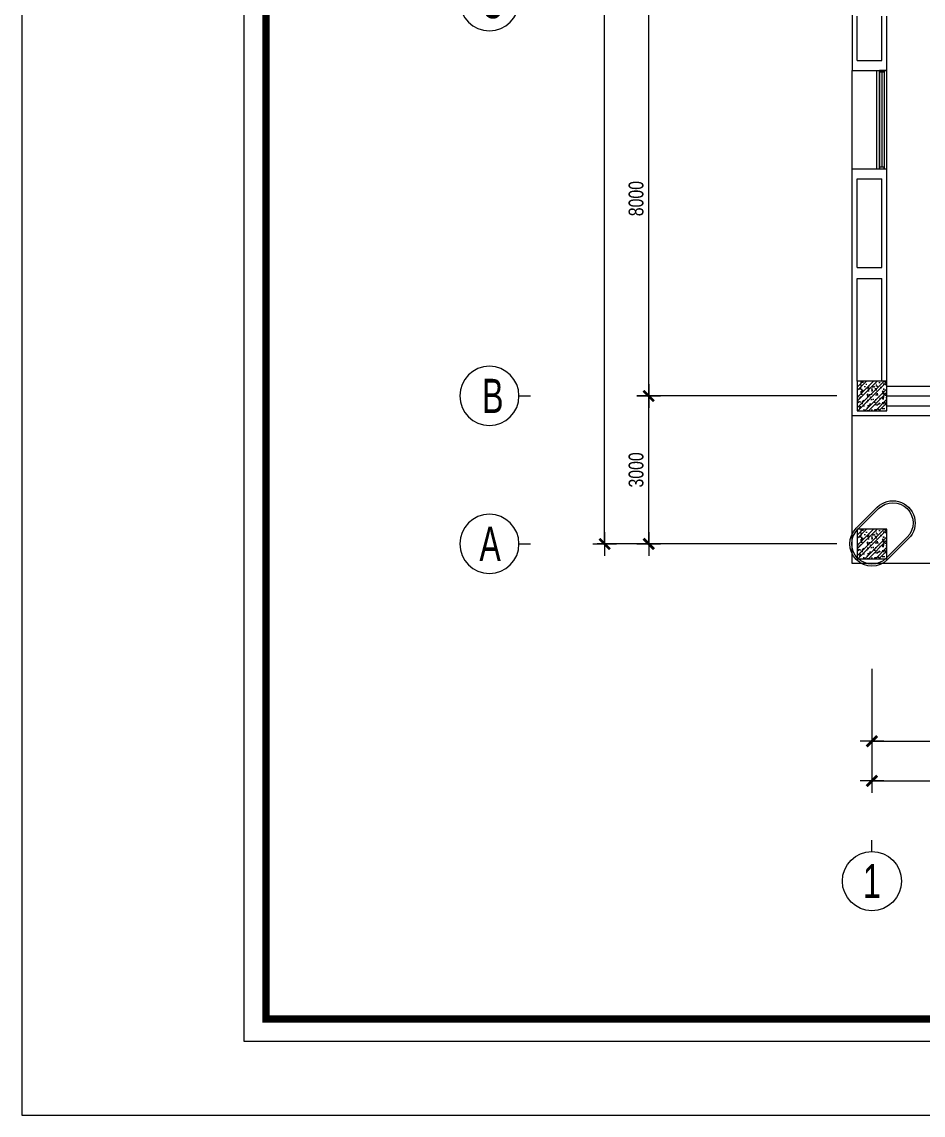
# Model space of a CAD drawing. Header units: metres. Extents: x 352651 to 1421851, y -87441 to -24441.
# Drawn here: x 441751 to 460016, y -87441 to -65277 of the extents above; entities that cross this region are included whole.
import ezdxf
from ezdxf.enums import TextEntityAlignment as Align

# ---------------------------------------------------------------- set-up
doc = ezdxf.new("R2010")
doc.units = ezdxf.units.M
doc.header["$LTSCALE"] = 300
doc.header["$MEASUREMENT"] = 0
doc.header["$PDMODE"] = 2
doc.linetypes.add('DASHED2', pattern=[0.375, 0.25, -0.125])
doc.layers.get('0').update_dxf_attribs({"linetype": 'CONTINUOUS'})
doc.layers.get('Defpoints').update_dxf_attribs({"linetype": 'CONTINUOUS'})
for name, color, linetype in [('0-TEXT', 7, 'CONTINUOUS'), ('0-THAY', 7, 'CONTINUOUS'), ('CUA', 8, 'CONTINUOUS'), ('DIM', 1, 'CONTINUOUS'), ('HATCH', 145, 'CONTINUOUS'), ('NOITHAT', 145, 'CONTINUOUS'), ('TEXT', 4, 'CONTINUOUS'), ('THAY', 9, 'CONTINUOUS'), ('thayP', 142, 'CONTINUOUS'), ('TUONG', 7, 'CONTINUOUS'), ('vach', 6, 'CONTINUOUS')]:
    doc.layers.add(name, color=color, linetype=linetype)
doc.styles.add('CHUKICHTHUOC', font='vnshx.shx', dxfattribs={"width": 0.8, "height": 300, "bigfont": '@extfont2.shx'})
doc.styles.add('CHUTENTRUC', font='VnAvantH.TTF', dxfattribs={"width": 0.8})
doc.dimstyles.new('150', dxfattribs={"dimscale": 150, "dimtxt": 2, "dimasz": 0.1, "dimexe": 1, "dimexo": 0, "dimgap": 0.7, "dimtad": 1, "dimdec": 0, "dimzin": 0, "dimdsep": 46, "dimtxsty": 'CHUKICHTHUOC', "dimblk": 'ARR', "dimcen": 0, "dimdle": 1, "dimclrd": 3, "dimclre": 3, "dimclrt": 3, "dimadec": 0, "dimazin": 0, "dimtfac": 1, "dimtdec": 0, "dimtix": 1, "dimtmove": 2, "dimatfit": 3, "dimldrblk": 'ARR', "dimfxl": 1, "dimtolj": 1, "dimtzin": 0, "dimarcsym": 0})

# ---------------------------------------------------------------- blocks, each defined once
blk = doc.blocks.new('ARR')
at = {"color": 1}
for p, q in [((0, -16), (0, 16)), ((-16, 0), (16, 0))]:
    blk.add_line(p, q, dxfattribs=at)
at = {"color": 3, "const_width": 3.6}
blk.add_lwpolyline([(-7.1, -7.1), (7.1, 7.1)], dxfattribs=at)
blk = doc.blocks.new('*D15')
at = {"layer": 'Defpoints', "color": 0, "ltscale": 1.5, "transparency": 16777216}
for p in [(454454, -72860), (458265, -72860), (458265, -75860)]:
    blk.add_point(p, dxfattribs=at)
at = {"layer": 'DIM', "color": 3, "lineweight": -2, "ltscale": 1.5, "transparency": 16777216}
for p, q in [((458265, -72860), (454304, -72860)), ((454454, -75845), (454454, -72875)), ((458265, -75860), (454304, -75860))]:
    blk.add_line(p, q, dxfattribs=at)
at = {"layer": 'DIM', "color": 3, "lineweight": -2, "ltscale": 1.5, "transparency": 16777216, "xscale": 15, "yscale": 15, "zscale": 15}
for p, rotation in [((454454, -72860), 90), ((454454, -75860), 270)]:
    blk.add_blockref('ARR', p, dxfattribs=dict(at, rotation=rotation))
at = {"layer": 'DIM', "color": 3, "ltscale": 1.5, "transparency": 16777216, "insert": (454199, -74360), "char_height": 300, "attachment_point": 5, "rotation": 90, "style": 'CHUKICHTHUOC'}
blk.add_mtext('\\A1;3000', dxfattribs=at)
blk = doc.blocks.new('*D16')
at = {"layer": 'Defpoints', "color": 0, "ltscale": 1.5, "transparency": 16777216}
for p in [(454454, -64860), (458265, -64860), (458265, -72860)]:
    blk.add_point(p, dxfattribs=at)
at = {"layer": 'DIM', "color": 3, "lineweight": -2, "ltscale": 1.5, "transparency": 16777216}
for p, q in [((458265, -64860), (454304, -64860)), ((454454, -72845), (454454, -64875)), ((458265, -72860), (454304, -72860))]:
    blk.add_line(p, q, dxfattribs=at)
at = {"layer": 'DIM', "color": 3, "lineweight": -2, "ltscale": 1.5, "transparency": 16777216, "xscale": 15, "yscale": 15, "zscale": 15}
for p, rotation in [((454454, -64860), 90), ((454454, -72860), 270)]:
    blk.add_blockref('ARR', p, dxfattribs=dict(at, rotation=rotation))
at = {"layer": 'DIM', "color": 3, "ltscale": 1.5, "transparency": 16777216, "insert": (454199, -68860), "char_height": 300, "attachment_point": 5, "rotation": 90, "style": 'CHUKICHTHUOC'}
blk.add_mtext('\\A1;8000', dxfattribs=at)
blk = doc.blocks.new('*D18')
at = {"layer": 'Defpoints', "color": 0, "ltscale": 1.5, "transparency": 16777216}
for p in [(453561, -34860), (458265, -34860), (458265, -75860)]:
    blk.add_point(p, dxfattribs=at)
at = {"layer": 'DIM', "color": 3, "lineweight": -2, "ltscale": 1.5, "transparency": 16777216}
for p, q in [((458265, -34860), (453411, -34860)), ((453561, -75845), (453561, -34875)), ((458265, -75860), (453411, -75860))]:
    blk.add_line(p, q, dxfattribs=at)
at = {"layer": 'DIM', "color": 3, "lineweight": -2, "ltscale": 1.5, "transparency": 16777216, "xscale": 15, "yscale": 15, "zscale": 15}
for p, rotation in [((453561, -34860), 90), ((453561, -75860), 270)]:
    blk.add_blockref('ARR', p, dxfattribs=dict(at, rotation=rotation))
at = {"layer": 'DIM', "color": 3, "ltscale": 1.5, "transparency": 16777216, "insert": (453124, -55666), "char_height": 300, "attachment_point": 5, "rotation": 90, "style": 'CHUKICHTHUOC'}
blk.add_mtext('\\A1;41000', dxfattribs=at)
blk = doc.blocks.new('*D24')
at = {"layer": 'Defpoints', "color": 0, "ltscale": 1.5, "transparency": 16777216}
for p in [(458978, -78396), (502978, -78396), (502978, -80664)]:
    blk.add_point(p, dxfattribs=at)
at = {"layer": 'DIM', "color": 3, "lineweight": -2, "ltscale": 1.5, "transparency": 16777216}
for p, q in [((458978, -78396), (458978, -80814)), ((502978, -78396), (502978, -80814)), ((458993, -80664), (502963, -80664))]:
    blk.add_line(p, q, dxfattribs=at)
at = {"layer": 'DIM', "color": 3, "lineweight": -2, "ltscale": 1.5, "transparency": 16777216, "xscale": 15, "yscale": 15, "zscale": 15, "rotation": 180}
blk.add_blockref('ARR', (458978, -80664), dxfattribs=at)
at = {"layer": 'DIM', "color": 3, "lineweight": -2, "ltscale": 1.5, "transparency": 16777216, "xscale": 15, "yscale": 15, "zscale": 15}
blk.add_blockref('ARR', (502978, -80664), dxfattribs=at)
at = {"layer": 'DIM', "color": 3, "ltscale": 1.5, "transparency": 16777216, "insert": (480978, -80409), "char_height": 300, "attachment_point": 5, "style": 'CHUKICHTHUOC'}
blk.add_mtext('\\A1;44000', dxfattribs=at)
blk = doc.blocks.new('*D29')
at = {"layer": 'Defpoints', "color": 0, "ltscale": 1.5, "transparency": 16777216}
for p in [(458978, -79532), (464978, -79532), (464978, -79860)]:
    blk.add_point(p, dxfattribs=at)
at = {"layer": 'DIM', "color": 3, "lineweight": -2, "ltscale": 1.5, "transparency": 16777216}
for p, q in [((458978, -79532), (458978, -80010)), ((464978, -79532), (464978, -80010)), ((458993, -79860), (464963, -79860))]:
    blk.add_line(p, q, dxfattribs=at)
at = {"layer": 'DIM', "color": 3, "lineweight": -2, "ltscale": 1.5, "transparency": 16777216, "xscale": 15, "yscale": 15, "zscale": 15, "rotation": 180}
blk.add_blockref('ARR', (458978, -79860), dxfattribs=at)
at = {"layer": 'DIM', "color": 3, "lineweight": -2, "ltscale": 1.5, "transparency": 16777216, "xscale": 15, "yscale": 15, "zscale": 15}
blk.add_blockref('ARR', (464978, -79860), dxfattribs=at)
at = {"layer": 'DIM', "color": 3, "ltscale": 1.5, "transparency": 16777216, "insert": (461978, -79605), "char_height": 300, "attachment_point": 5, "style": 'CHUKICHTHUOC'}
blk.add_mtext('\\A1;6000', dxfattribs=at)
blk = doc.blocks.new('TENTRUC')
at = {"layer": '0-THAY'}
blk.add_line((0, -1.4), (0, -0.4), dxfattribs=at)
blk.add_circle((0, -4), 2.6, dxfattribs=at)
at = {"layer": '0-TEXT', "style": 'CHUTENTRUC', "width": 0.7}
blk.add_attdef('E5', text='', height=3, dxfattribs=at).set_placement((0, -4), align=Align.MIDDLE_CENTER)

msp = doc.modelspace()

# ---------------------------------------------------------------- hatches: boundary and pattern name
at = {"layer": 'NOITHAT', "linetype": 'Continuous'}
h = msp.add_hatch(dxfattribs=at)
h.set_pattern_fill('ANSI32,_O', color=256, scale=400)
h.set_pattern_definition([(45, (89081.04, -385850.56), (-106.066017, 106.066017), []), (45, (89151.75, -385850.56), (-106.066017, 106.066017), [])])
h.paths.add_polyline_path([(458978.4, -72959.6), (458978.4, -72559.6), (458678.4, -72559.6), (458678.4, -72959.6)])
h.paths.add_polyline_path([(459278.4, -72959.6), (459278.4, -72559.6), (458978.4, -72559.6), (458978.4, -72959.6)])
h.paths.add_polyline_path([(458978.4, -72959.6), (458978.4, -73159.6), (459278.4, -73159.6), (459278.4, -72959.6)])
h.paths.add_polyline_path([(458978.4, -73159.6), (458978.4, -72959.6), (458678.4, -72959.6), (458678.4, -73159.6)])
h = msp.add_hatch(dxfattribs=at)
h.set_pattern_fill('AR-CONC,_O', color=256, scale=30)
h.set_pattern_definition([(50, (89081.04, -385850.56), (215.178055, -18.82564), [22.5, -247.5]), (355, (89081.04, -385850.56), (-41.6254, 225.65764), [18, -198]), (100.4514, (89098.97, -385852.12), (173.552815, 206.83186), [19.12206, -210.34263]), (46.1842, (89081.04, -385790.56), (320.17231, -49.6557), [33.75, -371.25]), (96.6356, (89107.72, -385794.7), (280.39881, 292.23536), [28.68309, -315.5139]), (351.1842, (89081.04, -385790.56), (280.39858, 292.23558), [27, -297]), (21, (89111.04, -385805.56), (179.072116, -120.78567), [22.5, -247.5]), (326, (89111.04, -385805.56), (72.9946, 217.54501), [18, -198]), (71.4514, (89125.96, -385815.62), (252.06679, 96.75915), [19.12206, -210.34263]), (37.5, (89081.04, -385850.556), (3.647957, 99.868156), [0, -195.6, 0, -201, 0, -198.75]), (7.5, (89081.04, -385850.56), (78.920861, 118.323514), [0, -114.6, 0, -191.1, 0, -75.75]), (327.5, (89014.14, -385850.556), (160.146731, -6.766462), [0, -75, 0, -234, 0, -310.5]), (317.5, (88984.14, -385850.56), (174.95585, 30.031495), [0, -97.5, 0, -155.4, 0, -220.5])])
h.paths.add_polyline_path([(458978.4, -72959.6), (458978.4, -72559.6), (458678.4, -72559.6), (458678.4, -72959.6)])
h.paths.add_polyline_path([(459278.4, -72959.6), (459278.4, -72559.6), (458978.4, -72559.6), (458978.4, -72959.6)])
h.paths.add_polyline_path([(458978.4, -72959.6), (458978.4, -73159.6), (459278.4, -73159.6), (459278.4, -72959.6)])
h.paths.add_polyline_path([(458978.4, -73159.6), (458978.4, -72959.6), (458678.4, -72959.6), (458678.4, -73159.6)])
h = msp.add_hatch(dxfattribs=at)
h.set_pattern_fill('ANSI32,_O', color=256, scale=400)
h.set_pattern_definition([(45, (89081.04, -388850.56), (-106.066017, 106.066017), []), (45, (89151.75, -388850.56), (-106.066017, 106.066017), [])])
h.paths.add_polyline_path([(458978.4, -75959.6), (458978.4, -75559.6), (458678.4, -75559.6), (458678.4, -75959.6)])
h.paths.add_polyline_path([(459278.4, -75959.6), (459278.4, -75559.6), (458978.4, -75559.6), (458978.4, -75959.6)])
h.paths.add_polyline_path([(458978.4, -75959.6), (458978.4, -76159.6), (459278.4, -76159.6), (459278.4, -75959.6)])
h.paths.add_polyline_path([(458978.4, -76159.6), (458978.4, -75959.6), (458678.4, -75959.6), (458678.4, -76159.6)])
h = msp.add_hatch(dxfattribs=at)
h.set_pattern_fill('AR-CONC,_O', color=256, scale=30)
h.set_pattern_definition([(50, (89081.04, -388850.56), (215.178055, -18.82564), [22.5, -247.5]), (355, (89081.04, -388850.56), (-41.6254, 225.65764), [18, -198]), (100.4514, (89098.97, -388852.12), (173.552815, 206.83186), [19.12206, -210.34263]), (46.1842, (89081.04, -388790.56), (320.17231, -49.6557), [33.75, -371.25]), (96.6356, (89107.72, -388794.7), (280.39881, 292.23536), [28.68309, -315.5139]), (351.1842, (89081.04, -388790.56), (280.39858, 292.23558), [27, -297]), (21, (89111.04, -388805.56), (179.072116, -120.78567), [22.5, -247.5]), (326, (89111.04, -388805.56), (72.9946, 217.54501), [18, -198]), (71.4514, (89125.96, -388815.62), (252.06679, 96.75915), [19.12206, -210.34263]), (37.5, (89081.04, -388850.556), (3.647957, 99.868156), [0, -195.6, 0, -201, 0, -198.75]), (7.5, (89081.04, -388850.56), (78.920861, 118.323514), [0, -114.6, 0, -191.1, 0, -75.75]), (327.5, (89014.14, -388850.556), (160.146731, -6.766462), [0, -75, 0, -234, 0, -310.5]), (317.5, (88984.14, -388850.56), (174.95585, 30.031495), [0, -97.5, 0, -155.4, 0, -220.5])])
h.paths.add_polyline_path([(458978.4, -75959.6), (458978.4, -75559.6), (458678.4, -75559.6), (458678.4, -75959.6)])
h.paths.add_polyline_path([(459278.4, -75959.6), (459278.4, -75559.6), (458978.4, -75559.6), (458978.4, -75959.6)])
h.paths.add_polyline_path([(458978.4, -75959.6), (458978.4, -76159.6), (459278.4, -76159.6), (459278.4, -75959.6)])
h.paths.add_polyline_path([(458978.4, -76159.6), (458978.4, -75959.6), (458678.4, -75959.6), (458678.4, -76159.6)])

# ---------------------------------------------------------------- linework, layer by layer
for const_width in [150, 51.9]:
    msp.add_lwpolyline([(446700.9, -85490.5), (528900.9, -85490.5), (528900.9, -26390.5), (446700.9, -26390.5)], close=True, dxfattribs=dict(const_width=const_width))
at = {"layer": 'CUA', "linetype": 'Continuous'}
for p, q in [((459128.4, -68259.6), (459128.4, -66259.6)), ((459128.4, -66259.6), (459128.4, -68259.6)), ((459228.4, -66259.6), (459228.4, -68259.6)), ((459178.4, -66299.6), (459178.4, -68219.6))]:
    msp.add_line(p, q, dxfattribs=at)
for points in [[(459228.4, -66259.6), (459228.4, -66299.6), (459128.4, -66299.6), (459128.4, -66259.6)], [(459228.4, -68259.6), (459228.4, -68219.6), (459128.4, -68219.6), (459128.4, -68259.6)]]:
    msp.add_lwpolyline(points, close=True, dxfattribs=at)
at = {"layer": 'Defpoints', "linetype": 'DASHED2'}
msp.add_lwpolyline([(441750.9, -87440.5), (530850.9, -87440.5), (530850.9, -24440.5), (441750.9, -24440.5)], close=True, dxfattribs=at)
msp.add_lwpolyline([(441750.9, -87440.5), (530850.9, -87440.5), (530850.9, -24440.5), (441750.9, -24440.5)], close=True, dxfattribs=at)
at = {"layer": 'HATCH', "linetype": 'ByBlock'}
msp.add_lwpolyline([(446250.9, -85940.5), (529350.9, -85940.5), (529350.9, -25940.5), (446250.9, -25940.5)], close=True, dxfattribs=at)
at = {"layer": 'HATCH'}
msp.add_lwpolyline([(459112.8, -75145.4, -1), (459692.6, -75725.2), (459268.3, -76149.5, -1), (458688.5, -75569.7)], format="xyb", close=True, dxfattribs=at)
at = {"layer": 'THAY', "linetype": 'Continuous'}
for p, q in [((458578.4, -68259.6), (458578.4, -66259.6)), ((459078.4, -68259.6), (459078.4, -66259.6))]:
    msp.add_line(p, q, dxfattribs=at)
at = {"layer": 'THAY', "linetype": 'ByBlock'}
msp.add_lwpolyline([(446250.9, -85940.5), (529350.9, -85940.5), (529350.9, -25940.5), (446250.9, -25940.5)], close=True, dxfattribs=at)
at = {"layer": 'THAY', "linetype": 'Continuous'}
msp.add_lwpolyline([(459278.4, -68259.6), (459278.4, -66259.6), (459128.4, -66259.6), (459128.4, -68259.6)], close=True, dxfattribs=at)
at = {"layer": 'thayP', "linetype": 'Continuous'}
msp.add_lwpolyline([(492878.4, -76259.6), (458578.4, -76259.6), (458578.4, -73259.6)], dxfattribs=at)
at = {"layer": 'TUONG'}
for p, q in [((458578.4, -64559.6), (458578.4, -66259.6)), ((458678.4, -66059.6), (458678.4, -65159.6)), ((459178.4, -66059.6), (459178.4, -65159.6)), ((459278.4, -66259.6), (459278.4, -65159.6)), ((458578.4, -66259.6), (459278.4, -66259.6)), ((458678.4, -66059.6), (459178.4, -66059.6)), ((458578.4, -73259.6), (458578.4, -68259.6)), ((458578.4, -68259.6), (459278.4, -68259.6)), ((459278.4, -72659.6), (459278.4, -68259.6)), ((458678.4, -68459.6), (459178.4, -68459.6)), ((458678.4, -70259.6), (458678.4, -68459.6)), ((459178.4, -70259.6), (459178.4, -68459.6)), ((458678.4, -70259.6), (459178.4, -70259.6)), ((458678.4, -72559.6), (458678.4, -70479.6)), ((458678.4, -70479.6), (459178.4, -70479.6)), ((459178.4, -72559.6), (459178.4, -70479.6)), ((459278.4, -72659.6), (460678.4, -72659.6)), ((459278.4, -72859.6), (460478.4, -72859.6)), ((459278.4, -73059.6), (460478.4, -73059.6)), ((458578.4, -73259.6), (460678.4, -73259.6))]:
    msp.add_line(p, q, dxfattribs=at)
msp.add_lwpolyline([(441750.9, -87440.5), (530850.9, -87440.5), (530850.9, -24440.5), (441750.9, -24440.5)], close=True, dxfattribs=at)
msp.add_lwpolyline([(459084.5, -75117.1, -1), (459720.9, -75753.5), (459296.6, -76177.8, -1), (458660.2, -75541.4)], format="xyb", close=True, dxfattribs=at)
at = {"layer": 'vach'}
for points in [[(458678.4, -73159.6), (459278.4, -73159.6), (459278.4, -72559.6), (458678.4, -72559.6)], [(458678.4, -76159.6), (459278.4, -76159.6), (459278.4, -75559.6), (458678.4, -75559.6)]]:
    msp.add_lwpolyline(points, close=True, dxfattribs=at)

# ---------------------------------------------------------------- block references
at = {"layer": 'TEXT'}
ref = msp.add_blockref('TENTRUC', (452148.6, -64859.6), dxfattribs=dict(at, xscale=-230.7692307692487, yscale=230.7692307692487, zscale=230.7692307692917, rotation=270))
ref.add_attrib('E5', 'c', dxfattribs={"layer": '0-TEXT', "height": 692.3, "style": 'CHUTENTRUC', "width": 0.7}).set_placement((451282.5, -64859.6), align=Align.MIDDLE_CENTER)
ref = msp.add_blockref('TENTRUC', (452148.6, -72859.6), dxfattribs=dict(at, xscale=-230.7692307692487, yscale=230.7692307692487, zscale=230.7692307692917, rotation=270))
ref.add_attrib('E5', 'b', dxfattribs={"layer": '0-TEXT', "height": 692.3, "style": 'CHUTENTRUC', "width": 0.7}).set_placement((451295.3, -72859.6), align=Align.MIDDLE_CENTER)
ref = msp.add_blockref('TENTRUC', (452148.6, -75859.6), dxfattribs=dict(at, xscale=-230.7692307692487, yscale=230.7692307692487, zscale=230.7692307692917, rotation=270))
ref.add_attrib('E5', 'a', dxfattribs={"layer": '0-TEXT', "height": 692.3, "style": 'CHUTENTRUC', "width": 0.7}).set_placement((451240.2, -75859.6), align=Align.MIDDLE_CENTER)
at = {"layer": 'TEXT', "xscale": 230.7692307693651, "yscale": 230.7692307692487, "zscale": 230.7692307692666}
msp.add_blockref('TENTRUC', (458978.4, -81772.6), dxfattribs=at).add_auto_attribs({'E5': '1'})

# ---------------------------------------------------------------- dimensions: what is measured, and where the dimension line sits
at = {"layer": 'DIM'}
dim = msp.add_linear_dim(base=(453561.2, -34859.6), p1=(458265.3, -75859.6), p2=(458265.3, -34859.6), angle=90, dimstyle='150', dxfattribs=at)
dim.commit()
dim.dimension.update_dxf_attribs({"geometry": '*D18', "text_midpoint": (453123.7, -55665.7), "dimtype": 160})
for base, p1, p2, picture, middle in [((454454.1, -64859.6), (458265.3, -72859.6), (458265.3, -64859.6), '*D16', (454199.1, -68859.6)), ((454454.1, -72859.6), (458265.3, -75859.6), (458265.3, -72859.6), '*D15', (454199.1, -74359.6))]:
    dim = msp.add_linear_dim(base=base, p1=p1, p2=p2, angle=90, dimstyle='150', dxfattribs=at)
    dim.commit()
    dim.dimension.update_dxf_attribs({"geometry": picture, "text_midpoint": middle})
for base, p1, p2, picture, middle in [((502978.4, -80663.8), (458978.4, -78395.6), (502978.4, -78395.6), '*D24', (480978.4, -80408.8)), ((464978.4, -79860.2), (458978.4, -79532.5), (464978.4, -79532.5), '*D29', (461978.4, -79605.2))]:
    dim = msp.add_linear_dim(base=base, p1=p1, p2=p2, dimstyle='150', dxfattribs=at)
    dim.commit()
    dim.dimension.update_dxf_attribs({"geometry": picture, "text_midpoint": middle})

doc.saveas('drawing.dxf')
